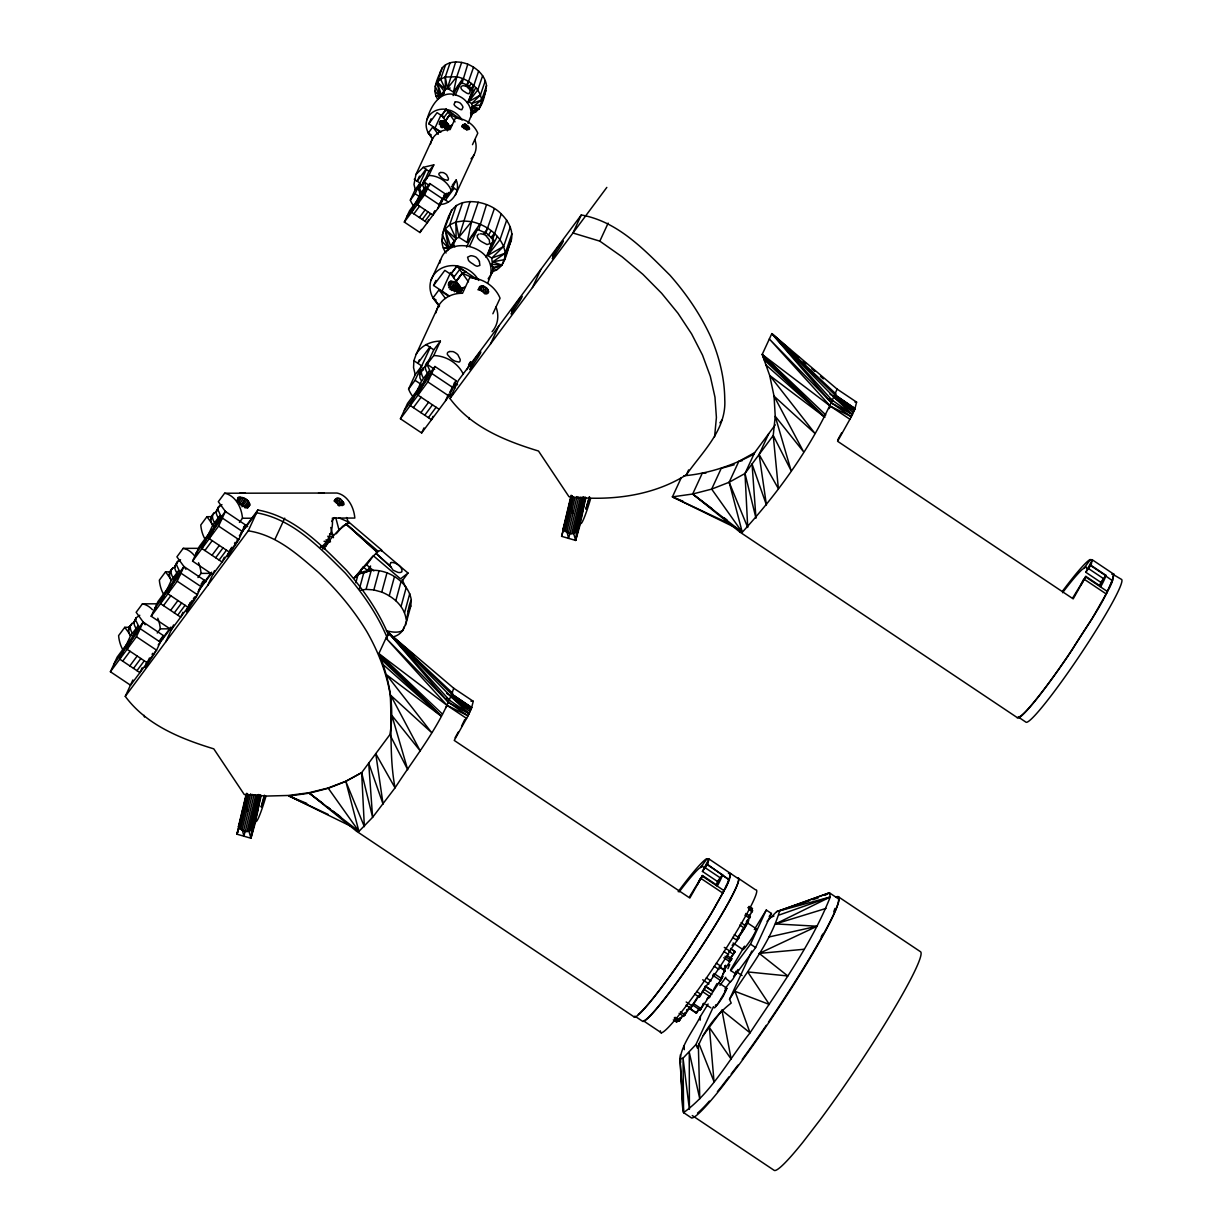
<?xml version="1.0" encoding="UTF-8"?>
<svg xmlns="http://www.w3.org/2000/svg" width="1232" height="1232" viewBox="0 0 1232 1232"><rect width="100%" height="100%" fill="white"/><g stroke="black" fill="none" stroke-linecap="round" stroke-linejoin="round"><path stroke-width="1.5" d="M348.933 523.415L346.562 517.517M381.473 551.12L381.504 549.919L348.949 522.199L338.769 517.763M707.923 984.029C715.268 974.019 723.831 961.176 730.083 950.811M369.076 571.494L370.555 565.981L367.521 570.616L369.184 568.368M432.263 139.185L415.954 174.482L413.998 184.384L415.246 189.543L410.333 200.154A22.268 19.358 24.8 0 0 412.966 205.005M438.315 306.337L416.2 354.215L413.875 360.683L413.552 367.66L415.215 374.651L408.577 389.05A30.215 26.272 24.8 0 0 412.135 395.611M439.47 204.466C451.636 204.681 461.138 191.299 456.179 179.964L452.344 185.123M249.757 505.074C249.557 499.684 243.012 496.542 238.192 497.42L237.622 497.882C237.668 502.656 246.4 511.126 249.757 505.074L247.493 508.138M700.161 1020.173L700.438 1016.369L708.107 1004.018M589.589 497.004L585.878 509.201L589.312 496.866M470.901 94.448L468.637 101.686L471.671 103.596L472.426 106.368L471.024 110.51M492.492 265.049L491.768 258.073L487.656 255.471L491.368 243.582M700.438 1016.369C693.447 1030.275 682.359 1043.319 680.002 1058.996L682.744 1108.43L683.591 1112.619L691.583 1117.978A132.024 11.658 -56.2 0 0 722.029 1087.009L739.169 1064.525A132.024 11.658 -56.2 0 0 837.406 898.159L829.413 892.815L776.637 911.618L767.089 921.336M695.926 1044.567L697.451 1048.124C703.934 1030.537 716.454 1014.398 731.207 1003.064L729.529 999.306C747.177 970.693 770.262 943.281 779.687 910.771L829.413 892.815L830.26 897.004C810.764 946.022 778.84 989.003 750.042 1032.847C728.743 1059.72 711.726 1092.337 683.591 1112.619L680.002 1058.996L683.036 1058.149L695.926 1044.567L713.451 1006.652M394.117 636.605C409.825 631.693 405.297 611.765 411.303 599.999C407.546 576.006 371.987 559.882 353.8 578.162L357.188 576.684M405.559 625.194L410.78 606.021L411.303 599.999M437.776 99.438C431.015 89.428 438.176 77.616 442.134 67.96C448.356 60.491 459.459 60.984 467.775 64.203C476.769 68.006 485.208 75.537 486.517 85.67C484.592 95.927 482.79 110.449 471.163 114.083L470.87 115.654L473.227 110.557L470.994 109.078M439.855 75.183L440.147 72.041M448.71 218.464C453.068 193.886 488.088 199.723 501.224 213.937C508.138 220.651 513.559 230.245 511.326 240.148C506.537 250.943 506.106 267.513 492.646 271.579M486.517 85.67L481.604 100.008L481.188 104.735L472.426 106.368L471.117 108.123L479.202 108.816L486.101 90.383M511.911 233.757L505.243 253.207L504.673 259.598L492.785 261.831L501.978 265.157L511.326 240.148M450.219 88.026L445.383 89.32L442.688 95.203L444.074 91.076L437.221 82.298L442.134 67.96M356.587 831.261L358.912 831.4L372.603 817.355L395.041 787.864C389.22 756.925 391.899 726.048 390.267 695.033C386.555 672.641 378.101 651.42 366.92 631.754C353.599 609.686 336.967 589.866 318.241 572.202C297.543 554.308 276.353 535.042 248.248 530.838L125.279 696.373C146.423 725.032 180.811 738.784 213.783 748.856L244.275 794.548L266.666 796.057L288.242 795.472L308.755 792.792L327.974 788.049L345.684 781.319L361.654 772.649L389.882 734.642C394.748 707.214 389.466 679.078 378.84 653.607L388.465 632.786L453.73 688.241L473.242 701.285L471.64 707.645L452.129 694.586L388.465 632.786L448.51 702.348L468.006 715.838L454.238 740.432L689.843 898.036L702.225 876.06L724.123 890.705L708.677 917.917L684.73 955.016A86.717 7.654 -56.2 0 1 633.633 1016.585L356.587 831.261L309.309 793.162L289.073 796.026L351.905 826.749M462.601 202.587L455.932 222.037L456.102 238.7L452.452 246.693L452.76 243.428L456.102 238.7L458.889 237.283L471.548 221.652L478.201 202.202M714.591 436.806L716.408 417.494L714.976 397.197L710.31 376.268L702.486 355.062L691.629 333.934L677.939 313.205L661.615 293.247L642.95 274.382L622.237 256.918L599.83 241.149L572.957 233.002L581.288 214.969C618.002 221.498 644.598 250.05 669.946 275.198C686.347 293.832 700.469 314.422 710.818 337.029C719.211 356.803 724.555 377.885 724.755 399.445C726.618 429.937 702.332 451.774 686.363 474.813C651.697 496.619 608.962 501.147 568.984 496.712L538.492 451.02C505.52 440.964 471.132 427.211 449.988 398.537L458.335 380.503L581.288 214.969M241.395 816.97L243.12 808.3L236.898 834.172L250.943 838.237L252.252 825.255M570.94 497.528L561.607 536.336L575.652 540.417L576.776 529.283M708.97 996.827L708.723 998.12L721.721 978.639L714.036 973.511L712.743 975.698M490.875 265.327L491.029 264.202L501.978 265.157L493.693 268.422M247.416 793.624L245.414 806.344L246.246 805.605L246.061 808.823L247.201 808.269L247.108 810.671L248.417 810.656M572.125 495.788L570.123 508.508L570.955 507.769L570.786 510.987L571.925 510.448L571.833 512.835L573.126 512.835M155.34 609.178L156.017 608.038M125.91 645.83L130.453 635.989L128.929 632.878L128.759 627.719L132.117 623.407L134.396 622.483M139.786 615.245L136.09 617.848L135.705 620.189L140.171 629.321M166.69 590.313L171.233 580.488L169.708 577.361L169.539 572.202L172.896 567.89L175.175 566.982M180.55 559.744L176.869 562.331L176.469 564.687L180.149 572.741M208.085 535.212L212.628 525.371L211.103 522.26L210.934 517.101L214.291 512.789L216.57 511.865M221.945 504.627L218.264 507.23L217.864 509.571L221.56 517.64M418.664 203.496L416.37 201.971L419.896 194.333L418.587 187.911L422.961 183.861L418.587 187.911M427.134 178.24L424.27 180.257L425.594 186.679L422.16 194.086M416.755 391.499L421.544 381.15L419.927 377.87L419.758 372.434L423.284 367.891L425.687 366.936M427.442 373.173A18.141 8.824 36.6 0 1 425.225 366.92L425.687 364.441L428.952 360.268L427.057 364.518L430.938 373.003M264.818 795.502L261.169 807.037L264.295 795.256M128.374 630.06L130.731 625.071M136.09 617.848L133.949 622.483A17.233 8.378 36.6 0 0 136.059 628.412M176.869 562.331L174.728 566.966A17.233 8.378 36.6 0 0 176.838 572.911M210.533 519.442L212.89 514.452M218.264 507.23L216.124 511.865A17.233 8.378 36.6 0 0 218.233 517.794M418.279 189.728L421.19 184.569M424.27 180.257L422.607 183.845A13.383 6.499 36.6 0 0 424.239 188.465M441.071 200.893L440.748 202.71L442.596 198.86M442.242 198.845A13.383 6.499 36.6 0 0 444.013 198.136L445.445 195.026M445.106 196.827L446.769 193.239M419.342 374.898L423.284 367.891M449.819 392.5L452.329 387.279M452.236 124.802L448.664 128.128C444.937 129.221 439.793 125.479 440.04 121.521L440.486 120.998C444.536 119.843 450.404 124.324 448.879 128.744M171.494 569.569L169.138 574.559M461.877 83.761L467.775 64.203M439.87 263.063C445.491 232.725 495.926 245.615 490.675 274.428L493.878 267.513L490.86 265.496M468.052 123.4L473.227 110.557M478.786 229.522L486.486 204.635M487.641 283.237L493.878 267.513M689.612 896.65L702.502 875.521L717.548 885.592L718.656 883.513A46.616 4.112 -56.2 0 0 721.998 876.291L722.414 874.843L707.368 864.772L707.23 863.278L705.166 867.744L720.212 877.8L716.547 885.731M638.253 1014.506A85.886 7.592 -56.2 0 0 689.458 947.885L712.358 911.726L725.525 888.103A46.616 4.112 -56.2 0 0 728.867 880.88L730.33 876.476L729.575 873.488M1072.964 597.505L1085.854 576.376L1100.9 586.432L1102.009 584.353A46.616 4.112 -56.2 0 0 1105.35 577.13L1105.766 575.683L1090.72 565.627L1090.582 564.133L1088.518 568.583L1103.564 578.64L1099.899 586.571M447.339 130.838L449.249 126.881L446.323 128.867M460.86 292.184L462.909 287.811L465.419 286.825M260.768 795.025C258.073 803.634 256.179 845.953 238.438 826.657L239.763 823.376M585.477 497.189C582.782 505.813 580.888 548.117 563.147 528.836L565.057 524.355M453.73 688.241C441.426 724.801 415.769 755.709 395.041 787.864L375.76 753.645L383.075 804.126L368.707 763.147L372.603 817.355L361.654 772.649L345.822 781.411L328.297 788.28L309.309 793.162L358.912 831.4L345.822 781.411L364.364 826.657L361.654 772.649M565.411 522.614L571.201 497.62M678.17 891.645A86.717 7.654 -56.2 0 1 706.537 858.766L708.862 858.904L707.861 863.909L702.44 871.424L717.471 881.481L716.716 883.791M768.737 433.664L759.112 454.485L778.393 488.704L773.234 435.481L775.236 416.277L774.05 396.15L769.677 375.437L762.192 354.446L771.817 333.641L837.082 389.081C815.23 441.672 780.564 490.228 742.265 532.255L739.955 532.116L692.677 494.017L672.426 496.866L681.281 477.693M837.082 389.081L856.594 402.14L854.993 408.485L835.542 395.241L836.081 394.101L771.817 333.641L831.862 403.187L851.358 416.693L837.591 441.272L1073.195 598.875L1085.577 576.899L1107.476 591.56L1092.029 618.772L1068.082 655.855A86.717 7.654 -56.2 0 1 1016.985 717.424L739.955 532.116M1062.6 591.052A86.717 7.654 -56.2 0 1 1089.904 559.605L1092.214 559.744L1091.213 564.749L1085.792 572.264L1100.823 582.336L1100.068 584.646M1092.214 559.744L1114.113 574.405C1105.828 601.586 1087.302 624.562 1072.81 648.725A85.886 7.592 -56.2 0 1 1018.171 716.947L1026.087 722.245A85.886 7.592 -56.2 0 0 1080.726 654.023A85.886 7.592 -56.2 0 0 1121.413 579.348L1112.927 574.328M746.992 922.568L756.725 929.082L753.537 935.458M450.157 62.693L445.26 77.031L447.432 88.273L453.484 92.107L456.764 76.754L461.677 62.401M471.548 221.652L463.401 220.944L455.932 222.037L458.889 237.283L467.113 242.488L471.548 221.652C487.179 225.009 502.887 236.513 505.243 253.207L492.785 261.831M244.028 806.621L246.893 793.593M238.438 826.657L246.246 793.962M238.715 827.611L246.862 793.423M244.044 806.729L245.722 799.707M239.439 828.566L247.694 793.993M240.548 829.459L248.818 794.84M241.965 830.229L250.65 793.855M243.597 830.815L252.283 794.44M245.337 831.2L254.023 794.856M247.062 831.323L255.748 794.994M248.664 831.2L257.334 794.871M250.019 830.845L258.689 794.501M251.035 830.26L259.29 795.749M251.651 829.506L259.906 794.979M563.147 528.836L571.14 495.249M563.424 529.791L571.571 495.587M565.873 520.92L569.584 505.382M564.148 530.746L572.403 496.173M565.257 531.639L573.527 497.02M566.674 532.393L574.928 497.82M568.306 532.994L577.007 496.604M570.046 533.364L578.732 497.035M571.771 533.502L580.457 497.158M573.373 533.379L582.058 497.035M574.728 533.009L583.398 496.681M575.744 532.44L583.999 497.913M576.36 531.67L584.615 497.158M243.566 806.452L246.677 793.516M238.808 829.367L239.655 825.81M248.91 831.138L250.943 838.237L261.169 795.733M573.619 533.317L575.652 540.417L585.878 497.897M245.183 830.984L243.921 836.205L242.134 829.198M569.892 533.163L568.63 538.384L566.843 531.362M488.719 291.907L487.364 293.339L484.145 292.585L480.095 289.243L479.479 286.994C483.021 283.206 492.323 290.86 486.671 294.017M749.21 916.439L752.552 910.71L747.855 907.584M355.832 582.751L358.204 574.035L367.259 571.925M359.436 588.742L364.179 571.325M360.745 590.205L366.073 589.373L371.279 570.2M366.073 589.373L373.85 589.912L379.056 570.755M406.098 619.172C404.342 606.206 393.316 596.765 381.751 592.099L386.971 572.926M389.25 595.764L394.471 576.607M395.842 600.677L401.047 581.504M401.062 606.483L406.267 587.31M404.558 612.781L409.763 593.608M403.957 626.965L403.003 630.445A34.973 17.002 36.6 0 1 386.401 630.676M708.754 997.104L700.176 1010.132L692.523 1004.896M700.176 1010.132L701.532 1007.16M458.889 237.283L470.054 201.494M239.855 823.885L236.898 834.172L238.377 831.153M561.607 536.336L563.578 529.483M472.041 90.829L478.647 71.071M492.43 240.178L501.224 213.937M835.127 396.196L854.916 408.731L835.542 395.241L835.127 396.196L854.839 408.978L834.772 396.95L854.685 409.455L851.358 416.693L830.445 406.237L762.192 354.446L824.639 417.063L769.677 375.437L814.983 433.448L774.05 396.15L803.526 451.697L775.236 416.277L791.052 470.547L773.234 435.481L745.006 473.488L729.175 482.251L711.665 489.119L692.677 494.017L742.265 532.255L729.175 482.251L738.784 461.43L754.615 452.668L775.251 424.901M855.054 408.3L854.685 409.455L829.983 394.148M218.357 519.226L218.665 518.287M427.566 374.682L428.028 373.311M702.44 871.424L708.739 859.474M1085.792 572.264L1092.091 560.329M437.268 83.93L439.1 78.555M445.553 64.772L440.64 79.11L437.221 82.298L435.235 86.379L439.963 96.512L434.804 91.106M455.671 61.893L447.432 88.273L456.764 76.754C468.283 79.218 479.864 87.703 481.604 100.008L471.117 108.123M466.836 86.409L473.565 67.159M482.651 75.676L477.754 90.013L468.637 101.686L480.434 94.987L485.346 80.65M449.002 215.261C444.798 227.088 437.298 241.318 446.092 252.991M453.314 244.691L450.527 246.092L447.139 250.851L448.756 248.464L442.334 234.711L451.697 209.717M442.981 237.576L441.764 241.118L448.756 248.464L454.3 240.995L445.045 229.167L449.68 224.84L455.932 222.037M456.333 205.39L449.68 224.84L456.102 238.7L445.045 229.167L448.756 248.464M485.778 233.202L494.34 208.639M506.675 220.189L500.007 239.639L487.656 255.471L503.657 246.4L510.31 226.95M686.07 1005.158L690.752 1008.3L692.399 1004.511M442.688 95.203L443.412 93.108M452.452 246.693L453.438 243.844M344.051 504.258C337.553 489.612 329.822 505.875 343.651 504.997M466.112 124.586C478.232 135.643 453.407 124.401 466.112 124.586L464.834 128.066L466.836 130.161M484.222 286.532L482.482 291.26L485.208 294.109M729.39 878.909L722.814 893.077L700.916 878.416L702.502 875.521M1112.742 579.748L1106.167 593.916L1084.268 579.271L1085.854 576.376M466.605 718.456L447.093 705.397L385.986 638.145L448.51 702.348L469.099 713.682L471.702 707.461L452.19 694.401L452.729 693.246L388.465 632.786L449.495 700.223L469.099 713.682L468.006 715.838L447.093 705.397L378.84 653.607L441.287 716.208L386.324 674.582L431.631 732.609L390.698 695.31L420.174 750.842L391.884 715.438L407.7 769.692L389.882 734.642M725.74 977.269L725.371 978.008L730.314 982.135L732.901 979.055L736.012 974.019L730.453 970.385M699.653 995.302L699.329 997.212L707.753 983.844M723.754 970.862L731.839 958.742L727.373 955.755M451.774 695.341L452.19 694.401L471.563 707.876L451.774 695.341L471.486 708.123L451.42 696.111L471.332 708.616L446.631 693.308M134.996 620.143L133.949 622.483L135.782 618.464M175.76 564.641L174.728 566.966L178.27 560.652M217.155 509.524L216.124 511.865L219.666 505.551M423.408 182.043L422.607 183.845L425.363 178.948M426.318 364.456L425.225 366.92L427.473 362.039M707.615 864.464L729.175 879.894M725.525 888.103L726.68 885.5M727.758 883.082L730.761 873.55L728.451 873.411M1105.658 576.145L1105.997 575.359L1090.967 565.303M746.222 924.678L746.838 923.307M132.486 636.497L143.189 622.068L163.363 635.558L156.587 650.188L130.561 685.223L110.403 671.748L117.163 657.103L128.143 642.334M123.924 650.111L119.75 659.166L139.909 672.641L142.142 667.821M131.131 640.532L127.081 649.295L147.239 662.77L149.472 657.95M133.379 635.666L137.799 626.118L130.453 635.989M110.403 671.748L136.429 636.713L143.189 622.068M173.25 580.98L183.968 566.566L204.127 580.056L197.366 594.686L171.34 629.721L151.182 616.231L157.942 601.601L168.907 586.832M164.703 594.609L160.53 603.649L180.688 617.14L182.921 612.319M171.895 585.031L167.86 593.778L188.019 607.268L190.252 602.448M174.159 580.149L178.563 570.616L171.233 580.488M151.182 616.231L177.208 581.196L183.968 566.566M125.279 696.373L132.856 679.972M214.661 525.879L225.364 511.449L245.522 524.94L238.762 539.57L212.736 574.62L192.577 561.13L199.338 546.5L210.302 531.731M206.098 539.508L201.925 548.548L222.083 562.023L224.316 557.203M213.305 529.929L209.255 538.677L229.414 552.167L231.647 547.331M215.554 525.048L219.958 515.5L212.628 525.371M192.577 561.13L218.603 526.095L225.364 511.449M165.796 641.826L173.573 624.901M207.731 585.369L214.553 570.616M426.98 119.673C430.399 106.583 440.517 89.027 456.702 95.311C464.787 97.728 471.332 105.459 471.163 114.083M441.025 131.993L428.798 123.801L431.108 118.811M248.248 530.838L257.858 510.017C294.571 516.547 321.182 545.098 346.515 570.262C363.579 589.882 378.809 611.457 388.696 635.62M435.004 127.959L441.148 114.638M453.083 95.588L455.963 89.351L461.061 82.482L468.037 85.424L473.18 90.49L467.405 102.964M455.301 94.956L461.061 82.482M419.465 176.13L417.14 181.181L425.979 169.231M410.333 200.154L415.122 193.717L426.241 169.662M421.467 194.718L429.783 183.537L445.43 193.994L440.178 205.359L419.973 232.54L404.327 222.083L409.578 210.718L418.095 199.261M429.583 185.678L424.008 181.859L428.905 171.248L433.803 164.857L423.207 167.336L415.954 174.482M414.83 205.297L411.596 212.32L427.227 222.776L428.674 219.666M424.008 181.859L428.89 175.468L433.803 164.857M420.42 197.859L417.278 204.651L432.925 215.123L434.372 211.996M404.327 222.083L424.532 194.887L429.783 183.537M275.121 538.969L284.731 518.148M419.973 232.54L421.421 229.429M432.709 215.277L434.819 210.718M437.591 208.701L441.087 201.124M443.659 195.149L446.477 197.028L448.587 192.485M448.556 193.347L445.445 200.077L454.177 188.28M446.477 197.028L451.282 190.575L456.179 179.964M472.487 144.668L477.785 133.195C474.135 124.263 464.957 118.395 455.409 118.072L450.111 129.56A22.268 19.358 24.8 0 0 430.569 143.944M455.455 195.026L474.074 154.739M431.154 279.864L440.548 259.552M449.464 296.08L433.602 285.485L435.959 280.403M442.026 291.106L450.635 272.488M466.558 247.201L470.47 238.731L477.385 229.414L486.84 233.418L493.816 240.286L485.993 257.211M469.561 246.354L477.385 229.414M419.373 359.883L417.802 363.301L429.799 347.101M408.577 389.05L415.061 380.303L430.415 347.101M423.669 381.674L434.942 366.489L456.163 380.688L449.049 396.103L421.652 432.971L400.431 418.788L407.546 403.372L419.096 387.834M434.68 369.4L427.119 364.21L433.772 349.826L440.394 341.156C430.753 341.11 421.051 345.668 416.2 354.215M414.583 396.057L414.953 395.888A9.225 0.816 -56.2 0 0 421.76 386.725L422.915 384.846A9.225 0.816 -56.2 0 0 424.824 380.703L416.493 391.915A9.225 0.816 -56.2 0 0 414.583 396.057L410.271 405.544L431.493 419.727L433.063 416.339M427.119 364.21L433.741 355.555L440.394 341.156M422.237 385.939L417.987 395.149L439.208 409.347M424.609 380.796L429.26 370.755L421.544 381.15M400.431 418.788L427.827 381.905L434.942 366.489M421.652 432.971L423.993 427.904M445.537 400.646L448.494 394.24M467.051 369.646L470.747 361.654L468.591 364.564M492.877 313.775L500.069 298.206C495.11 286.101 482.667 278.124 469.715 277.708L462.524 293.278A30.215 26.272 24.8 0 0 436.005 312.805M490.505 344.005L498.837 325.956M532.44 287.549L540.786 269.5M599.83 241.149L608.161 223.1M686.363 474.813L688.626 469.9M729.175 482.251L747.716 527.496L745.006 473.488L754.615 452.668M700.038 878.847L697.62 884.099L700.916 878.416M744.436 925.756L750.365 916.639L745.683 913.497M730.884 970.585L750.504 944.174L766.289 910.032L771.417 913.451L755.632 947.593L736.012 974.019M729.529 999.306L751.813 951.042M1083.39 579.687L1080.972 584.938L1084.268 579.271M250.943 838.237L255.84 820.959A28.059 2.526 -74 0 0 265.943 796.334M408.223 611.272L410.78 606.021M461.553 726.172L464.741 719.596M575.652 540.417L580.565 523.138A28.059 2.526 -74 0 0 590.652 498.513M467.775 129.653L468.992 127.189L466.312 129.422L467.79 125.741L464.834 128.066L462.262 127.019M486.471 293.401L488.134 290.074L484.499 293.093L486.501 288.103L482.482 291.26L479.002 289.843M468.637 101.686L475.737 87.703M487.656 255.471L497.281 236.513M717.039 983.49L713.528 989.635M724.924 966.997L725.586 965.318L724.878 965.903M684.438 1015.122L686.116 1011.98M736.52 939.616L738.984 937.783L729.791 950.796M342.065 505.721L343.713 502.594L340.325 505.49L335.196 502.117M698.513 995.518L692.492 1004.989M464.695 124.155L463.078 127.204L465.249 124.216M482.297 285.947L480.11 290.09L483.052 286.04M470.609 117.271L472.688 113.375M493.139 271.317L488.165 278.771M727.896 968.675L729.698 964.656L728.605 965.287M461.831 126.665L462.97 124.524M478.416 289.351L479.972 286.455M738.122 936.813L745.745 925.863L741.048 922.722M701.824 992.391L705.582 986.231L713.251 991.313M445.784 707.753L447.093 705.397M829.136 408.608L830.445 406.237L769.338 338.985L831.862 403.187L852.452 414.522L834.449 397.643L771.817 333.641L790.42 349.98M455.07 737.799L458.242 732.085M837.621 440.07L841.595 432.94M674.212 1017.971L678.909 1021.112L681.142 1017.185M703.749 1003.479L701.701 1006.867M471.024 90.198L473.735 85.408L470.008 89.551M491.814 238.269L494.556 233.387L490.783 237.607M730.884 969.384L744.544 946.176M754.307 929.59L766.289 910.032M735.027 974.466L737.953 969.492M745.191 926.603L743.805 928.959A12.382 1.093 -56.2 0 1 738.584 936.828M688.688 1008.053L696.373 1013.197L697.389 1011.072M730.591 948.424L735.088 951.735L728.743 961.222M720.628 967.474L725.232 970.554L721.552 976.807M468.329 88.257L471.194 83.453M488.195 235.62L491.121 230.738M686.64 1011.056L687.518 1009.624M677.692 1019.927L676.445 1021.975L679.879 1017.786M751.197 910.71L752.444 908.662L749.302 906.567M689.951 1007.422L683.791 1016.446L679.094 1013.305M130.669 641.287L131.762 639.5A8.763 0.77 -56.2 0 0 133.58 635.573L125.664 646.23A8.763 0.77 -56.2 0 0 123.847 650.157L124.201 649.988A8.763 0.77 -56.2 0 0 130.669 641.287L140.155 628.659L160.314 642.149M171.433 585.785L172.542 583.999A8.763 0.77 -56.2 0 0 174.359 580.056L166.443 590.713A8.763 0.77 -56.2 0 0 164.626 594.656L164.98 594.486A8.763 0.77 -56.2 0 0 171.433 585.785L180.919 573.157L201.078 586.648M212.843 530.669L213.937 528.882A8.763 0.77 -56.2 0 0 215.754 524.955L207.838 535.612A8.763 0.77 -56.2 0 0 206.021 539.539L206.375 539.37A8.763 0.77 -56.2 0 0 212.843 530.669L222.314 518.041L242.473 531.531M723.523 969.368L724.293 968.09M690.752 1008.3L699.899 994.501M465.619 86.302L468.653 81.497M483.883 234.111L487.672 228.089M334.365 500.931L336.49 498.39M698.174 1009.809L698.867 1008.731M465.034 124.17L463.078 127.204L464.356 124.139L462.493 126.064M334.195 501.024L335.689 498.714M482.775 285.978L480.11 290.09L481.851 285.932L478.047 289.843M684.191 1013.89L684.9 1012.796M241.364 505.243L245.568 498.791L240.995 504.951M443.32 93.74L438.777 98.267L445.383 89.32L445.26 77.031L456.764 76.754M682.959 1015.722L678.909 1021.112M730.422 957.88L731.885 955.816M735.057 951.412L732.501 955M453.484 92.107L462.862 78.54M467.113 242.488L479.818 224.085M722.168 1009.963L703.226 1035.465M699.884 1008.484L696.373 1013.197M331.716 521.475L334.457 517.579M336.259 533.749L342.712 526.264L348.949 522.199L339 529.883A25.117 2.972 -49.6 0 0 322.707 548.964M733.594 976.391L734.349 975.359M750.704 910.479L752.444 908.662M722.691 973.911L723.384 972.957M152.06 654.3L152.814 653.283M193.378 598.69L194.656 596.966M234.511 543.312L235.266 542.296M748.579 915.946L749.749 914.375M431.215 136.968L428.336 133.01L432.786 126.988L440.101 131.886M458.597 118.565L449.942 114.715L445.46 120.751L449.942 114.715L452.606 113.791L446.123 109.371L441.672 115.377L450.034 127.127L447.693 128.96M236.991 500.146L239.162 497.204M237.222 501.655L240.486 497.251M238.777 501.994L242.073 497.543M239.331 504.088L243.797 498.067M241.965 506.768L247.078 499.884M244.213 506.691L248.294 501.193M245.122 508.031L249.203 502.533M246.677 507.938L249.726 503.811M439.485 305.551L432.986 297.959L439.023 289.797L448.386 296.05M462.416 289.982L456.225 281.327L462.293 273.15L465.912 271.902L457.118 265.896L450.958 273.997L457.057 265.973M428.798 123.801L437.067 112.651L443.274 116.809M439.3 123.292L441.225 120.705M439.27 124.586L442.18 120.674M440.348 124.879L443.289 120.921M440.517 126.773L444.506 121.398M443.859 127.004L446.846 122.969L441.302 127.296M471.117 93.262L473.18 90.49M448.848 127.604L450.388 125.525M415.246 189.543L420.035 183.106L414.245 179.241M419.896 194.333L425.594 186.679M407.222 215.846L414.476 206.067M420.158 198.414L427.412 188.65L443.058 199.122L438.915 204.697M413.875 213.844L419.573 206.191M419.404 217.556L425.102 209.887M422.268 219.465L427.966 211.812M424.948 221.252L430.63 213.583M173.173 577.854A17.233 8.378 36.6 0 1 171.063 571.91L165.535 571.848L159.344 580.164A28.706 21.006 89.9 0 0 163.394 593.947M198.306 548.348L183.198 548.363L176.915 556.833L185.909 569.261M130.423 627.304L124.771 627.319L118.595 635.635A28.706 21.006 89.9 0 0 122.63 649.418M212.597 516.685L206.945 516.701L200.77 525.017A28.706 21.006 89.9 0 0 204.805 538.815M157.542 603.819L142.435 603.834L136.151 612.304L145.145 624.732M320.566 547.378A28.706 21.006 89.9 0 0 332.363 518.087L354.831 518.056A28.706 21.006 89.9 0 0 336.952 493.031L224.609 493.231L218.326 501.686L226.195 512.558M172.896 567.89L169.539 572.202M132.117 623.407L128.759 627.719M214.291 512.789L210.934 517.101M132.579 636.374L133.826 634.696M214.753 525.756L216 524.077M154.893 608.192L164.241 595.61M114.114 663.709L123.462 651.112M196.288 553.091L205.636 540.494M163.471 605.636L170.801 595.764M122.707 661.137L130.038 651.266M204.882 550.519L212.212 540.648M170.601 610.394L177.932 600.523M129.837 665.896L137.168 656.04M211.996 555.293L219.342 545.422M197.982 577.546L201.078 573.388A28.706 21.006 89.9 0 0 198.537 562.747M157.234 633.017L160.314 628.859A28.706 21.006 89.9 0 0 157.773 618.218M239.408 522.399L242.488 518.241L251.929 518.225M174.297 612.858L181.628 603.002M133.518 668.375L140.848 658.504M215.692 557.757L223.023 547.886M177.731 615.168L185.062 605.297M201.016 584.245L204.127 580.056M136.968 670.67L144.298 660.799M219.127 560.052L226.457 550.18M159.205 641.148L163.363 635.558M243.443 527.743L245.522 524.94M159.652 642.226L170.909 627.073M198.999 589.435L211.688 572.187M240.979 532.748L257.858 510.017M158.235 644.952L170.755 628.335M197.936 591.745L211.534 573.434M239.362 535.735L256.579 512.789C293.293 519.334 319.889 547.87 345.237 573.034C362.3 592.654 377.516 614.229 387.418 638.392M433.602 285.485L444.844 270.362L453.253 275.983M448.232 284.269L450.465 281.281C455.316 281.204 461.523 285.377 461.168 290.613L460.568 291.337C455.501 292.816 448.54 287.749 448.864 282.39L450.465 281.281M448.386 285.778L451.759 281.235M448.71 287.703L453.284 281.558M449.849 289.043L454.916 282.22M454.038 289.813L458.104 284.346L451.035 289.843M490.813 244.306L493.816 240.286M459.151 292.569L461.353 289.612L457.103 292.538M462.909 287.811L459.259 292.461M415.215 374.651L421.714 365.919L413.875 360.683M404.342 410.318L414.183 397.074M421.898 386.679L431.739 373.435L452.96 387.633M413.382 407.623L421.098 397.228M420.882 412.628L428.597 402.248M323.908 548.702L330.299 540.078M424.763 415.23L432.478 404.835M428.382 417.648L436.097 407.268M453.977 383.629L456.163 380.688M449.988 398.537L606.822 187.403M357.511 574.974L362.855 567.798M361.423 568.891L366.674 564.841L373.404 555.786L400.523 578.871L408.023 573.049L401.232 582.197M719.904 422.838L721.921 420.127M700.592 867.42L707.014 858.796M717.471 881.481L722.645 874.52M769.199 916.439L771.417 913.451M719.919 985.354L725.371 978.008M725.047 988.772L730.499 981.442M1083.944 568.275L1090.366 559.636M1100.823 582.336L1105.997 575.359M444.013 198.136L446.431 195.041M454.254 386.309L456.04 383.907L453.638 384.861M444.213 91.091L442.919 92.8L443.982 93.463M454.516 241.102L452.76 243.428L454.885 246.847M450.958 273.997L456.225 281.327L462.293 273.15L475.444 279.002M335.304 500.438L336.921 498.329L335.181 500.438M446.092 109.432L441.595 115.346L444.228 117.132M443.489 118.01L448.032 112.05M445.399 120.69L449.942 114.715M453.545 277.616L459.705 269.531M456.21 281.25L462.293 273.15M746.392 921.49L748.07 919.349M728.974 1076.86L721.182 1086.994A131.547 11.612 -56.2 0 1 717.424 1091.629M731.192 1073.965L737.999 1065.11M355.247 576.684L371.556 557.588L378.27 551.397L381.504 549.919M751.289 912.327L752.552 910.71M688.857 1007.838L689.751 1006.713M724.185 971.894L725.232 970.554M741.88 930.16L744.097 927.48M205.421 581.396L201.725 584.014M441.179 201.971L442.257 200.662M419.758 372.434L423.639 369.692M450.404 391.499L451.867 389.728M720.089 979.979L721.721 978.639M729.329 961.253L731.839 958.742M459.059 292.261L461.353 289.612L457.596 293.062M749.364 917.794L750.365 916.639M442.119 125.772L445.707 122.107M450.465 289.397L456.564 283.175M444.352 127.481L447.832 123.955M454.038 291.152L459.428 285.67M442.042 127.851L446.846 122.969M451.99 290.552L458.104 284.346M732.116 945.344L733.271 944.189M686.47 1010.425L687.641 1009.254M335.458 500.808L337.907 498.39L336.29 502.44L340.248 499.114L338.523 503.719L342.327 500.716M725.217 990.882L725.864 990.436L718.703 1002.463A9.409 0.832 -56.2 0 1 715.746 1004.85M480.434 94.987L471.671 103.596L481.604 100.008M503.657 246.4L491.768 258.073L505.243 253.207M337.922 504.858L338.569 504.242A7.176 3.48 36.6 0 1 339.924 505.49M446.662 129.237L449.249 126.85M755.632 929.713L756.725 929.082M375.914 553.414L390.683 566.797M446.215 128.328L449.079 125.957L444.968 128.498M456.964 291.845L461.122 288.396L456.348 291.337M702.902 1004.049L703.718 1003.387M339.508 504.566L343.02 501.809M444.721 127.989L448.587 124.971M454.469 291.753L460.46 287.056M364.749 572.464L367.367 570.431L363.132 566.828M825.055 895.279L829.413 892.815M391.068 562.5C395.595 561.9 402.91 566.951 401.909 571.74A7.269 4.327 35.3 0 1 397.967 572.403L393.008 570.154L390.298 565.873M462.231 85.886L460.876 86.948L461.076 88.396A5.636 2.787 28 0 0 464.834 91.861L465.989 92.677A5.606 2.633 45.1 0 0 469.099 93.694L470.254 91.199A5.606 2.633 45.1 0 0 468.237 87.811L467.144 86.871A5.636 2.787 28 0 0 463.294 85.716M478.971 234.049L477.138 235.481L477.4 237.437A7.654 3.773 28 0 0 482.482 242.15L487.04 244.552L489.766 243.674L489.258 239.763L485.624 235.374M698.914 1043.489L714.021 1081.665L709.401 1027.519L731.177 1059.181L721.952 1010.286L750.042 1032.847L735.027 991.329L769.353 1004.465L747.747 971.925L787.787 975.96L759.251 953.399L817.139 926.233L775.59 923.923L830.26 897.004L776.637 911.618L809.147 900.885M683.883 475.798C708.585 473.627 732.347 465.573 754.184 453.992M726.711 988.695L723.261 996.149A11.75 1.032 -56.2 0 1 714.591 1007.807L714.098 1007.591M445.26 77.031L440.64 79.11L445.383 89.32L437.221 82.298L439.963 96.512M455.132 101.979L453.992 104.443A5.529 2.726 28 0 0 457.673 107.846A5.529 2.603 45.1 0 0 461.846 109.694L462.986 107.23A5.529 2.603 45.1 0 0 459.967 102.887A5.529 2.726 28 0 0 455.147 101.933M424.039 180.734L425.795 180.026M770.416 917.47L773.958 916.054M443.566 197.074L445.337 196.365M243.135 528.898L245.414 527.989M160.961 639.516L163.24 638.607M472.21 111.573L479.202 108.816L472.426 106.368M779.332 914.96L830.26 897.004M318.534 493.046L324.262 493.062M812.766 899.683L818.187 897.897M775.59 923.923L826.071 908.4M471.918 110.865L479.202 108.816M492.723 267.744L501.978 265.157M734.21 464.772L721.274 468.299L711.665 489.119L742.265 532.255M738.784 461.43L742.419 460.599M197.751 552.352L196.211 553.029L196.365 554.646M768.753 937.028L817.139 926.233M470.501 112.99L475.783 112.004M492.23 270.424L497.343 269.485M320.489 546.392L325.402 545.761M326.218 545.761L320.643 546.469L324.755 548.687M447.462 394.948L453.114 394.363M440.502 95.665L435.989 96.127L439.608 96.65M448.263 247.432L443.351 247.925L448.633 248.679M759.251 953.399L804.08 949.271M324.047 541.295L330.484 541.834L328.374 537.475M706.044 472.996L702.286 473.196L692.677 494.017L712.034 508.662M243.874 526.541L247.647 526.526M201.078 573.388L210.518 573.373M202.464 581.689L206.237 581.673M160.314 628.859L169.754 628.844M239.886 493.093L245.384 493.185M856.594 402.14L855.023 402.217M1111.803 574.266L1114.113 574.405M470.932 701.162L473.242 701.285M329.529 533.903L333.148 534.596L331.408 536.952L327.774 536.259M432.694 138.877L428.336 133.01A19.481 16.94 24.8 0 1 445.922 109.325L450.835 110.557A19.481 16.94 24.8 0 1 462.062 120.12M439.439 306.645L432.986 297.959A26.426 22.977 24.8 0 1 456.841 265.835L463.494 267.513A26.426 22.977 24.8 0 1 478.724 280.465M373.85 589.912L381.751 592.099M736.952 528.42L672.426 496.866L683.082 501.316M306.83 803.449L289.073 796.026L328.251 814.491M672.426 496.866L726.942 522.568M451.466 287.441L454.531 289.012M320.566 546.484L324.74 548.733M463.555 128.313L464.479 128.852M853.391 412.581L834.449 397.643L854.407 410.179M414.214 655.424L388.465 632.786L451.097 696.788L471.055 709.339M451.389 186.417L457.164 190.267M442.488 198.106L448.402 202.048M415.122 193.717L419.619 196.72M454.531 382.752L457.596 384.8M452.19 386.247L454.87 388.034M415.061 380.303L421.159 384.369M445.922 109.325L460.491 119.057M1105.705 575.975L1112.527 580.749M428.336 133.01L431.262 134.966M830.445 406.237L849.957 419.296M424.532 194.887L440.178 205.359M456.841 265.835L477.308 279.525M432.986 297.959L436.113 300.038M427.827 381.905L449.049 396.103M838.253 896.711L920.258 951.566A131.547 11.612 -56.2 0 1 820.004 1119.965L803.187 1141.848A131.547 11.612 -56.2 0 1 774.25 1170.4L692.261 1115.545M218.603 526.095L238.762 539.57M708.862 858.904L738.06 878.508A85.886 7.592 -56.2 0 1 697.374 953.168A85.886 7.592 -56.2 0 1 642.734 1021.39L634.819 1016.107M722.352 875.12L729.221 879.725M749.01 906.429L752.136 908.523M749.179 909.57L752.305 911.665M744.898 915.176L749.595 918.317M739.801 925.032L744.482 928.173M750.504 944.174L755.632 947.593M734.287 934.657L738.984 937.783M732.64 937.429L737.337 940.555M733.117 942.988L742.85 949.487M730.607 948.748L735.088 951.735M177.208 581.196L197.366 594.686M724.293 947.408L730.545 951.581M728.882 951.289L733.348 954.276M723.923 951.504L728.62 954.631M725.032 956.248L730.992 960.221M723.8 957.711L729.744 961.699M735.781 971.324L742.08 975.544M716.331 963.178L721.013 966.319M719.118 966.858L725.263 970.97M714.252 966.304L718.934 969.43M712.943 975.421L720.628 980.549M718.826 982.89L727.173 988.48M706.352 977.854L711.033 980.98M702.702 979.779L708.954 983.952M705.074 986.278L712.758 991.421M704.119 989.342L711.803 994.486M702.548 991.637L710.233 996.765M696.604 991.437L701.301 994.578M694.648 994.07L699.329 997.212M705.751 1004.434L710.864 1007.853M693.616 1003.649L701.301 1008.792M686.193 1002.001L692.446 1006.19M136.429 636.713L156.587 650.188M690.213 1008.669L696.357 1012.781M680.403 1011.857L685.1 1014.999M675.044 1017.293L679.741 1020.435M673.319 1019.88L676.753 1022.113M661.461 1032.878L643.52 1020.881A85.886 7.592 -56.2 0 0 700.762 947.793A85.886 7.592 -56.2 0 0 737.691 877.877L755.632 889.874A85.886 7.592 -56.2 0 1 712.466 969.137A85.886 7.592 -56.2 0 1 660.444 1030.845M834.449 397.643L854.13 410.887M469.099 713.682L451.097 696.788L470.778 710.048M423.207 167.336L428.905 171.248M451.066 274.058L453.961 276.03M426.026 344.529L433.772 349.826M829.952 398.552L852.452 414.522M723.954 517.686L726.942 519.935M309.309 793.162L322.722 803.31M327.204 806.698L330.176 808.947M333.164 811.195L340.602 816.831M451.097 696.788L470.039 711.742M380.904 549.965L408.023 573.049M345.73 523.677L377.269 552.259L345.73 523.677L378.27 551.397M366.674 564.841L373.804 570.924M360.606 571.063L363.44 573.465M446.6 697.712L449.495 700.223M326.095 539.755L328.59 541.941M794.702 353.753L798.998 357.526M803.295 361.284L806.159 363.81M811.873 368.83L814.737 371.34M820.466 376.376L823.315 378.886M765.934 364.934L824.639 417.063L763.132 357.08M382.582 664.094L441.287 716.208L379.779 656.225M376.053 553.291L390.482 566.335M764.071 359.698L824.639 417.063M380.703 658.858L441.287 716.208M762.192 354.446L825.779 414.953M378.84 653.607L442.427 714.113M835.481 395.426L771.817 333.641L832.847 401.062M432.786 126.988L438.222 134.319M439.023 289.797L445.46 298.467M206.945 516.701L213.998 526.434M165.535 571.848L171.571 580.18M124.771 627.319L130.808 635.65M446.123 109.371L455.008 121.829M457.118 265.896L468.483 281.835M328.297 788.28L358.912 831.4M402.186 579.625L405.605 587.248M1086.994 568.583L1086.008 566.859L1082.127 569.507A77.385 6.838 -56.2 0 0 1062.554 592.715M703.641 867.744L702.656 866.004L698.775 868.668A77.385 6.838 -56.2 0 0 679.202 891.876M479.402 261.554L479.879 265.419L477.231 266.251A7.531 3.542 45.1 0 1 472.795 263.833A7.531 3.711 28 0 1 468.53 260.445L467.575 257.195L470.701 255.732A7.531 3.711 28 0 1 475.906 257.088A7.531 3.542 45.1 0 1 479.448 261.461M437.221 82.298L441.256 94.772M445.045 229.167L450.527 246.092M335.828 517.979L339 529.883M330.761 527.481L333.472 537.676M745.006 473.488L755.971 518.195L752.059 463.987L766.427 504.966L759.112 454.485M468.822 417.509L469.176 419.188M144.113 715.33L144.467 717.009M424.347 189.574L424.486 190.821M748.64 919.904L748.686 920.473A15.431 1.371 -56.2 0 1 745.468 926.787L743.543 929.944A15.477 1.371 -56.2 0 1 736.89 939.662M684.083 1045.845L684.299 1049.649M1113.497 574.066L1112.219 581.72A46.616 4.112 -56.2 0 1 1108.877 588.958M680.357 1054.808L680.695 1062.477M681.127 1072.04L681.897 1089.273M682.066 1093.107L682.744 1108.43M698.344 1045.136L699.776 1098.775L689.273 1052.297L689.396 1109.324L683.036 1058.149L683.591 1112.619M428.89 175.468A22.268 19.358 24.8 0 1 451.282 190.575M474.797 139.678A22.268 19.358 24.8 0 1 471.024 158.805M421.406 192.284A13.383 6.499 36.6 0 1 419.758 187.68M433.741 355.555A30.215 26.272 24.8 0 1 463.386 374.359M496.003 306.999A30.215 26.272 24.8 0 1 492.076 331.685M423.577 378.378A18.141 8.824 36.6 0 1 421.359 372.11M480.418 233.818A7.654 3.773 28 0 1 485.654 235.297M132.394 633.356A17.233 8.378 36.6 0 1 130.284 627.411M724.585 991.036A11.75 1.032 -56.2 0 1 725.817 989.573M708.477 997.011A11.75 1.032 -56.2 0 1 706.968 998.967M835.003 908.384A126.896 11.211 -56.2 0 1 833.756 911.68M822.776 934.025A126.896 11.211 -56.2 0 1 821.174 936.951M836.235 897.004A131.547 11.612 -56.2 0 1 768.46 1022.144M766.304 1025.301A131.547 11.612 -56.2 0 1 742.249 1059.351M709.401 1101.085A131.547 11.612 -56.2 0 1 697.497 1113.097M183.198 548.363A28.706 21.006 89.9 0 1 195.241 556.741M155.879 649.741A9.286 0.816 -56.2 0 1 155.971 650.342M155.509 651.389A9.286 0.816 -56.2 0 1 152.429 656.579L145.16 667.513L146.485 664.633A9.286 0.816 -56.2 0 1 147.085 661.984M238.33 538.738A9.286 0.816 -56.2 0 1 234.881 545.591L227.612 556.51L228.936 553.63A9.286 0.816 -56.2 0 1 230.584 549.226M236.898 540.186A9.286 0.816 -56.2 0 1 237.761 539.216M196.627 594.594A9.286 0.816 -56.2 0 1 193.747 600.97L186.463 611.904L187.803 609.008A9.286 0.816 -56.2 0 1 192.023 600.631M242.134 817.278A28.059 2.526 -74 0 1 241.811 816.893M338.153 505.028A5.375 2.618 36.6 0 1 339.123 505.982M390.298 565.873A7.269 4.327 35.3 0 1 391.068 562.5M224.609 493.231A28.706 21.006 89.9 0 1 242.488 518.241M214.568 522.738A17.233 8.378 36.6 0 1 212.458 516.793M753.537 935.458A12.382 1.093 -56.2 0 1 745.129 947.531A12.382 1.093 -56.2 0 1 743.635 947.377M723.092 976.329A12.382 1.093 -56.2 0 1 719.58 981.226M142.435 603.834A28.706 21.006 89.9 0 1 152.429 609.701M414.999 204.435C419.08 202.294 430.03 180.873 414.999 204.435M471.209 366.797L469.869 369.692L477.138 358.758A9.286 0.816 -56.2 0 0 480.803 352.167A9.286 0.816 -56.2 0 0 478.047 354.754L476.769 356.479A9.286 0.816 -56.2 0 0 471.363 364.934A9.286 0.816 -56.2 0 0 471.209 366.797M512.512 311.188L511.188 314.068L518.456 303.134A9.286 0.816 -56.2 0 0 522.106 296.558A9.286 0.816 -56.2 0 0 519.365 299.13L518.087 300.854A9.286 0.816 -56.2 0 0 512.681 309.324A9.286 0.816 -56.2 0 0 512.512 311.188M553.645 255.809L552.321 258.689L559.59 247.755A9.286 0.816 -56.2 0 0 563.24 241.179A9.286 0.816 -56.2 0 0 560.498 243.751L559.22 245.476A9.286 0.816 -56.2 0 0 553.815 253.946A9.286 0.816 -56.2 0 0 553.645 255.809M440.64 172.48L439.732 172.819A5.405 2.664 19.7 0 0 439.008 174.79L441.318 177.393A5.575 2.71 36.9 0 0 444.875 179.687L447.601 180.303A5.39 2.402 53.6 0 0 448.371 178.255L446.662 174.852A5.575 2.71 36.9 0 0 443.104 172.557L440.64 172.48M449.68 351.505L448.433 351.952A7.33 3.604 19.7 0 0 447.478 354.631L450.604 358.158A7.546 3.665 36.9 0 0 455.424 361.284L459.12 362.1A7.3 3.249 53.6 0 0 460.152 359.344L457.842 354.708A7.546 3.665 36.9 0 0 453.022 351.597L449.68 351.505"/></g></svg>
